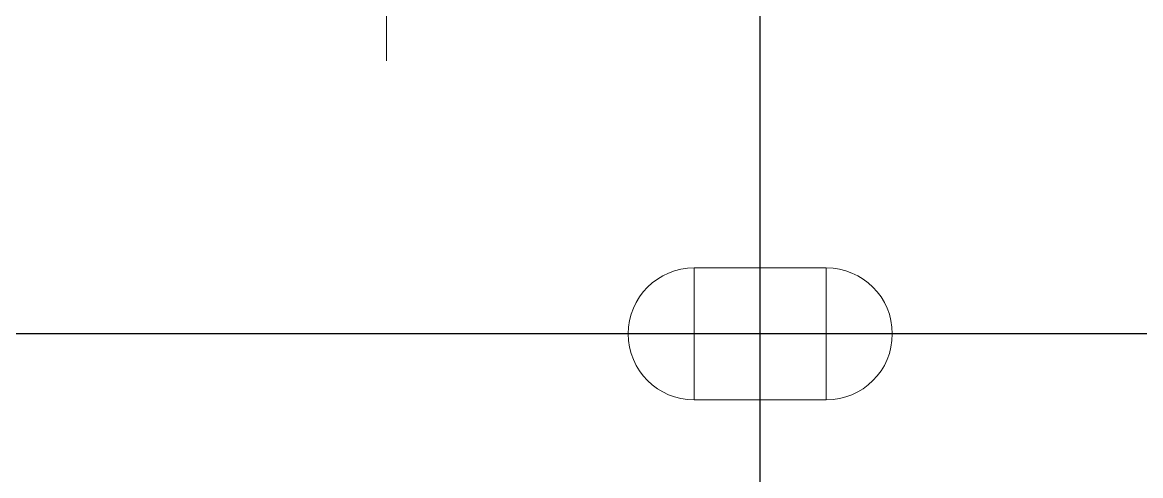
# Model space of a CAD drawing. Header units: metres. Extents: x 75097 to 220762, y -1557923 to -1361206.
# Drawn here: x 134201 to 138690, y -1463006 to -1461188 of the extents above; entities that cross this region are included whole.
import ezdxf

# ---------------------------------------------------------------- set-up
doc = ezdxf.new("R2010")
doc.units = ezdxf.units.M
doc.layers.get('0').update_dxf_attribs({"lineweight": 0})
doc.layers.add('A-100 - Copy$0$axes', color=8, linetype='Continuous')
doc.layers.add('A-100 - Copy$0$Structure', color=8, linetype='Continuous', lineweight=9)
doc.layers.add('A-100 - Copy$0$Walls', color=8, linetype='Continuous', lineweight=0)
doc.layers.add('E-POWR', color=7, linetype='Continuous', lineweight=9, true_color=0x4e7e3e)

# ---------------------------------------------------------------- blocks, each defined once
blk = doc.blocks.new('NORMAL SOCKET')
at = {"layer": 'E-POWR'}
for p, q in [((0, 307.7), (0, 615.4)), ((-307.7, 0), (307.7, 0))]:
    blk.add_line(p, q, dxfattribs=at)
blk.add_ellipse((0, 0), major_axis=(32.8, 305.9), ratio=1, start_param=4.81904, end_param=7.960633, dxfattribs=at)
blk = doc.blocks.new('A-100 - Copy')
at = {"layer": 'A-100 - Copy$0$axes'}
for p, q in [((137163.3, -1477297.4, 0), (137163.3, -1387547.7, 0)), ((215702.3, -1462437.7, 2.4), (83332.8, -1462437.7, 2.4))]:
    blk.add_line(p, q, dxfattribs=at)
at = {"layer": 'A-100 - Copy$0$Structure', "elevation": 0}
blk.add_lwpolyline([(136898.3, -1462702.7), (137428.3, -1462702.7), (137428.3, -1462172.7), (136898.3, -1462172.7)], close=True, dxfattribs=at)
at = {"layer": 'A-100 - Copy$0$Walls'}
for centre, start, end in [((136898.3, -1462437.7, 0), 90, 270), ((137428.3, -1462437.7, 0), 270, 90)]:
    blk.add_arc(centre, 265, start, end, dxfattribs=at)

msp = doc.modelspace()

# ---------------------------------------------------------------- block references
at = {"layer": 'E-POWR', "color": 85, "xscale": -0.6, "yscale": 0.6, "zscale": 0.6, "rotation": 180}
msp.add_blockref('NORMAL SOCKET', (135662.5, -1460972.7, 0), dxfattribs=at)

# ---------------------------------------------------------------- next in the draw order: block references
msp.add_blockref('A-100 - Copy', (0, 0))

doc.saveas('drawing.dxf')
